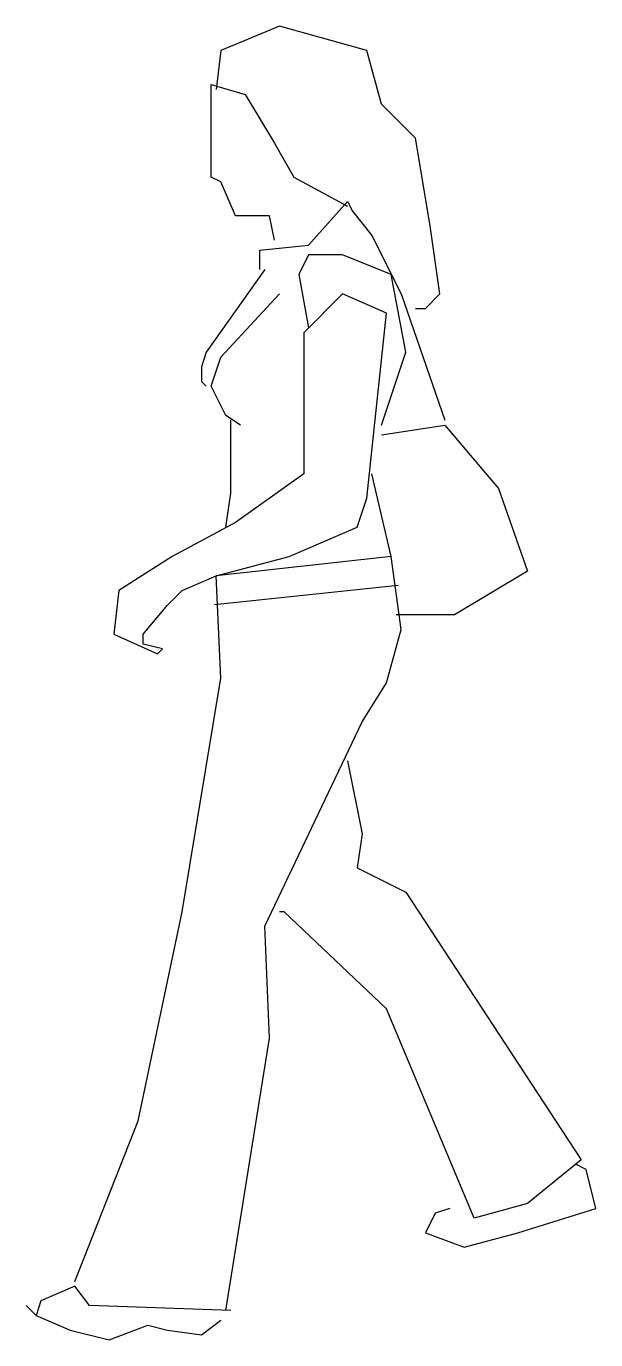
# Model space of a CAD drawing. Extents: x 2.3 to 3, y -8.03 to -6.4.
import ezdxf

# ---------------------------------------------------------------- set-up
doc = ezdxf.new("R2010")
doc.units = 0
doc.header["$MEASUREMENT"] = 0
doc.layers.get('0').update_dxf_attribs({"linetype": 'CONTINUOUS'})

msp = doc.modelspace()

# ---------------------------------------------------------------- linework, layer by layer
for p, q in [((2.6089, -6.4044), (2.5368, -6.4345)), ((2.7171, -6.4345), (2.6089, -6.4044)), ((2.5368, -6.4345), (2.5308, -6.4825)), ((2.7351, -6.5006), (2.7171, -6.4345)), ((2.5248, -6.5006), (2.5248, -6.4765)), ((2.5248, -6.4765), (2.5668, -6.4886)), ((2.5668, -6.4886), (2.6029, -6.5487)), ((2.5248, -6.5547), (2.5248, -6.5006)), ((2.7772, -6.5427), (2.7351, -6.5006)), ((2.5248, -6.5907), (2.5248, -6.5547)), ((2.6029, -6.5487), (2.6269, -6.5907)), ((2.7952, -6.6508), (2.7772, -6.5427)), ((2.5368, -6.5968), (2.5248, -6.5907)), ((2.5548, -6.6388), (2.5368, -6.5968)), ((2.6269, -6.5907), (2.693, -6.6268)), ((2.645, -6.6749), (2.693, -6.6208)), ((2.693, -6.6208), (2.6991, -6.6328)), ((2.6991, -6.6328), (2.7231, -6.6629)), ((2.5608, -6.6388), (2.5548, -6.6388)), ((2.5969, -6.6388), (2.5608, -6.6388)), ((2.6029, -6.6689), (2.5969, -6.6388)), ((2.8072, -6.735), (2.7952, -6.6508)), ((2.7231, -6.6629), (2.7592, -6.735)), ((2.5849, -6.6809), (2.645, -6.6749)), ((2.5849, -6.7049), (2.5849, -6.6809)), ((2.645, -6.6869), (2.6329, -6.711)), ((2.687, -6.6869), (2.645, -6.6869)), ((2.7471, -6.711), (2.687, -6.6869)), ((2.5909, -6.7049), (2.5187, -6.8071)), ((2.6329, -6.711), (2.645, -6.7771)), ((2.7652, -6.8071), (2.7471, -6.711)), ((2.5368, -6.8131), (2.6089, -6.735)), ((2.687, -6.735), (2.639, -6.7831)), ((2.7411, -6.759), (2.687, -6.735)), ((2.7592, -6.735), (2.8133, -6.8913)), ((2.7892, -6.753), (2.8072, -6.735)), ((2.7171, -6.9874), (2.7411, -6.759)), ((2.7772, -6.753), (2.7892, -6.753)), ((2.639, -6.7831), (2.639, -6.9574)), ((2.5187, -6.8071), (2.5127, -6.8252)), ((2.5248, -6.8492), (2.5368, -6.8131)), ((2.7351, -6.8973), (2.7652, -6.8071)), ((2.5127, -6.8252), (2.5127, -6.8432)), ((2.5127, -6.8432), (2.5187, -6.8492)), ((2.5428, -6.8853), (2.5248, -6.8492)), ((2.5608, -6.8973), (2.5428, -6.8853)), ((2.5488, -6.9814), (2.5488, -6.8913)), ((2.7351, -6.9093), (2.8133, -6.8973)), ((2.8133, -6.8973), (2.8794, -6.9754)), ((2.639, -6.9574), (2.5548, -7.0175)), ((2.7471, -7.0596), (2.7231, -6.9574)), ((2.8794, -6.9754), (2.9154, -7.0776)), ((2.5428, -7.0235), (2.5488, -6.9814)), ((2.7051, -7.0235), (2.7171, -6.9874)), ((2.5548, -7.0175), (2.4767, -7.0596)), ((2.6209, -7.0596), (2.7051, -7.0235)), ((2.4767, -7.0596), (2.4105, -7.1016)), ((2.5308, -7.0836), (2.6209, -7.0596)), ((2.7471, -7.0596), (2.5308, -7.0836)), ((2.7592, -7.1497), (2.7471, -7.0596)), ((2.4887, -7.1016), (2.5308, -7.0836)), ((2.5368, -7.2098), (2.5308, -7.0836)), ((2.9154, -7.0776), (2.8253, -7.1317)), ((2.4105, -7.1016), (2.4045, -7.1557)), ((2.4707, -7.1197), (2.4887, -7.1016)), ((2.5289, -7.1189), (2.7558, -7.095)), ((2.4406, -7.1557), (2.4707, -7.1197)), ((2.7712, -7.1317), (2.7532, -7.1317)), ((2.8253, -7.1317), (2.7712, -7.1317)), ((2.4045, -7.1557), (2.4586, -7.1798)), ((2.4406, -7.1678), (2.4406, -7.1557)), ((2.7411, -7.2158), (2.7592, -7.1497)), ((2.4646, -7.1738), (2.4406, -7.1678)), ((2.4586, -7.1798), (2.4646, -7.1738)), ((2.4887, -7.4984), (2.5368, -7.2098)), ((2.7111, -7.2639), (2.7411, -7.2158)), ((2.5909, -7.5164), (2.7111, -7.2639)), ((2.693, -7.312), (2.7111, -7.4022)), ((2.7111, -7.4022), (2.7051, -7.4443)), ((2.7051, -7.4443), (2.7652, -7.4743)), ((2.7652, -7.4743), (2.9816, -7.8049)), ((2.4346, -7.7568), (2.4887, -7.4984)), ((2.6149, -7.4984), (2.6089, -7.4984)), ((2.7411, -7.6186), (2.6149, -7.4984)), ((2.5969, -7.6546), (2.5909, -7.5164)), ((2.8493, -7.877), (2.7411, -7.6186)), ((2.5428, -7.9912), (2.5969, -7.6546)), ((2.3564, -7.9552), (2.4346, -7.7568)), ((2.9816, -7.8049), (2.9154, -7.859)), ((2.9876, -7.8169), (2.9756, -7.8109)), ((2.9996, -7.865), (2.9876, -7.8169)), ((2.8193, -7.865), (2.8012, -7.871)), ((2.9154, -7.859), (2.8493, -7.877)), ((2.9034, -7.8951), (2.9996, -7.865)), ((2.8012, -7.871), (2.7892, -7.8951)), ((2.7892, -7.8951), (2.8373, -7.9131)), ((2.8373, -7.9131), (2.9034, -7.8951)), ((2.3564, -7.9612), (2.3144, -7.9792)), ((2.3745, -7.9852), (2.3564, -7.9612)), ((2.3144, -7.9792), (2.3084, -7.9972)), ((2.2963, -7.9852), (2.3084, -7.9972)), ((2.3084, -7.9972), (2.3504, -8.0153)), ((2.5488, -7.9912), (2.3745, -7.9852)), ((2.3504, -8.0153), (2.3985, -8.0273)), ((2.3985, -8.0273), (2.4466, -8.0093)), ((2.4466, -8.0093), (2.4707, -8.0153)), ((2.4707, -8.0153), (2.5127, -8.0213)), ((2.5127, -8.0213), (2.5368, -8.0032))]:
    msp.add_line(p, q)

doc.saveas('drawing.dxf')
